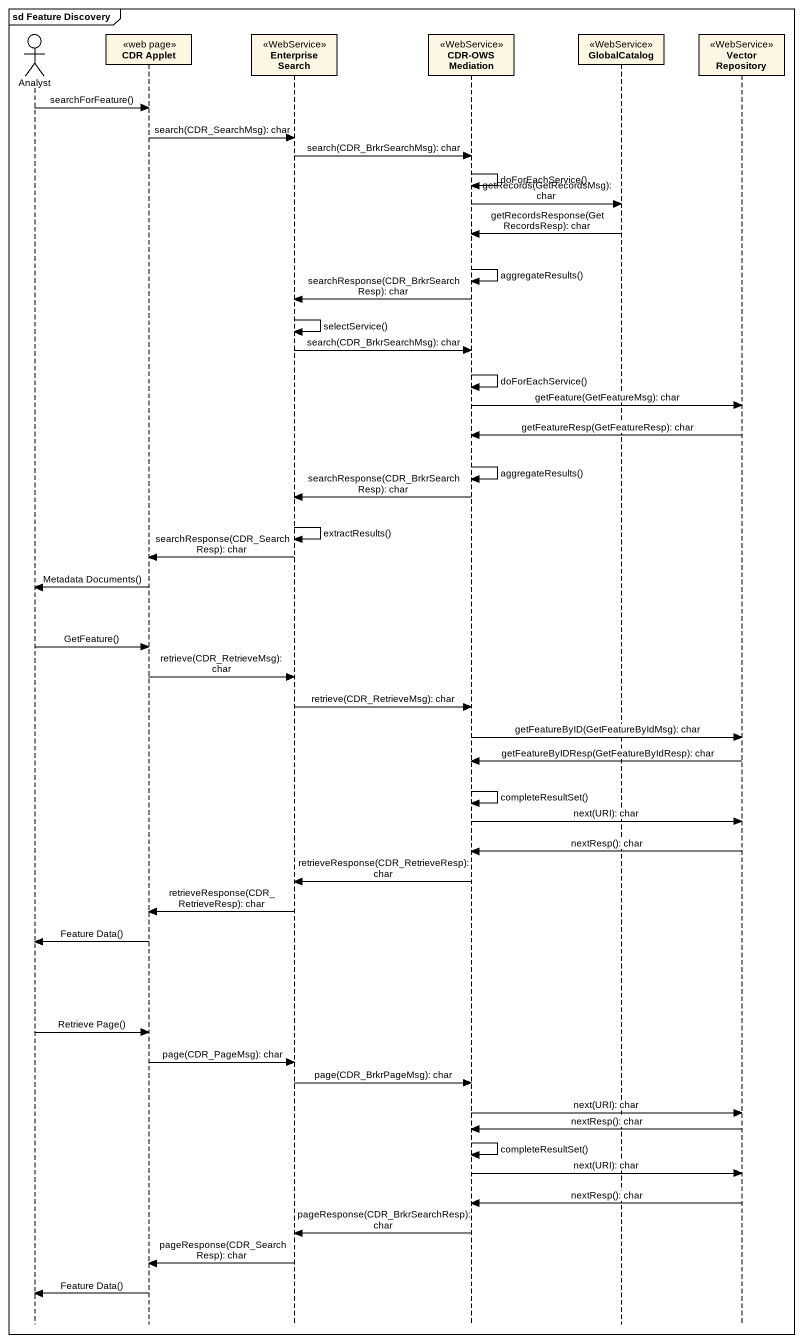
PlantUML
@startuml
mainframe sd Feature Discovery
hide footbox
actor Analyst
participant "CDR Applet" as CDR_Applet <<web page>>
participant "Enterprise Search" as Enterprise_Search <<WebService>>
participant "CDR-OWS Mediation" as CDR_OWS_Mediation <<WebService>>
participant GlobalCatalog <<WebService>>
participant "Vector Repository" as Vector_Repository <<WebService>>

Analyst -> CDR_Applet : searchForFeature()
CDR_Applet -> Enterprise_Search : search(CDR_SearchMsg): char
Enterprise_Search -> CDR_OWS_Mediation : search(CDR_BrkrSearchMsg): char
CDR_OWS_Mediation -> CDR_OWS_Mediation : doForEachService()
CDR_OWS_Mediation -> GlobalCatalog : getRecords(GetRecordsMsg): char
GlobalCatalog -> CDR_OWS_Mediation : getRecordsResponse(GetRecordsResp): char
CDR_OWS_Mediation -> CDR_OWS_Mediation : aggregateResults()
CDR_OWS_Mediation -> Enterprise_Search : searchResponse(CDR_BrkrSearchResp): char
Enterprise_Search -> Enterprise_Search : selectService()
Enterprise_Search -> CDR_OWS_Mediation : search(CDR_BrkrSearchMsg): char
CDR_OWS_Mediation -> CDR_OWS_Mediation : doForEachService()
CDR_OWS_Mediation -> Vector_Repository : getFeature(GetFeatureMsg): char
Vector_Repository -> CDR_OWS_Mediation : getFeatureResp(GetFeatureResp): char
CDR_OWS_Mediation -> CDR_OWS_Mediation : aggregateResults()
CDR_OWS_Mediation -> Enterprise_Search : searchResponse(CDR_BrkrSearchResp): char
Enterprise_Search -> Enterprise_Search : extractResults()
Enterprise_Search -> CDR_Applet : searchResponse(CDR_SearchResp): char
CDR_Applet -> Analyst : Metadata Documents()
Analyst -> CDR_Applet : GetFeature()
CDR_Applet -> Enterprise_Search : retrieve(CDR_RetrieveMsg): char
Enterprise_Search -> CDR_OWS_Mediation : retrieve(CDR_RetrieveMsg): char
CDR_OWS_Mediation -> Vector_Repository : getFeatureByID(GetFeatureByIdMsg): char
Vector_Repository -> CDR_OWS_Mediation : getFeatureByIDResp(GetFeatureByIdResp): char
CDR_OWS_Mediation -> CDR_OWS_Mediation : completeResultSet()
CDR_OWS_Mediation -> Vector_Repository : next(URI): char
Vector_Repository -> CDR_OWS_Mediation : nextResp(): char
CDR_OWS_Mediation -> Enterprise_Search : retrieveResponse(CDR_RetrieveResp): char
Enterprise_Search -> CDR_Applet : retrieveResponse(CDR_RetrieveResp): char
CDR_Applet -> Analyst : Feature Data()
Analyst -> CDR_Applet : Retrieve Page()
CDR_Applet -> Enterprise_Search : page(CDR_PageMsg): char
Enterprise_Search -> CDR_OWS_Mediation : page(CDR_BrkrPageMsg): char
CDR_OWS_Mediation -> Vector_Repository : next(URI): char
Vector_Repository -> CDR_OWS_Mediation : nextResp(): char
CDR_OWS_Mediation -> CDR_OWS_Mediation : completeResultSet()
CDR_OWS_Mediation -> Vector_Repository : next(URI): char
Vector_Repository -> CDR_OWS_Mediation : nextResp(): char
CDR_OWS_Mediation -> Enterprise_Search : pageResponse(CDR_BrkrSearchResp): char
Enterprise_Search -> CDR_Applet : pageResponse(CDR_SearchResp): char
CDR_Applet -> Analyst : Feature Data()
@enduml
